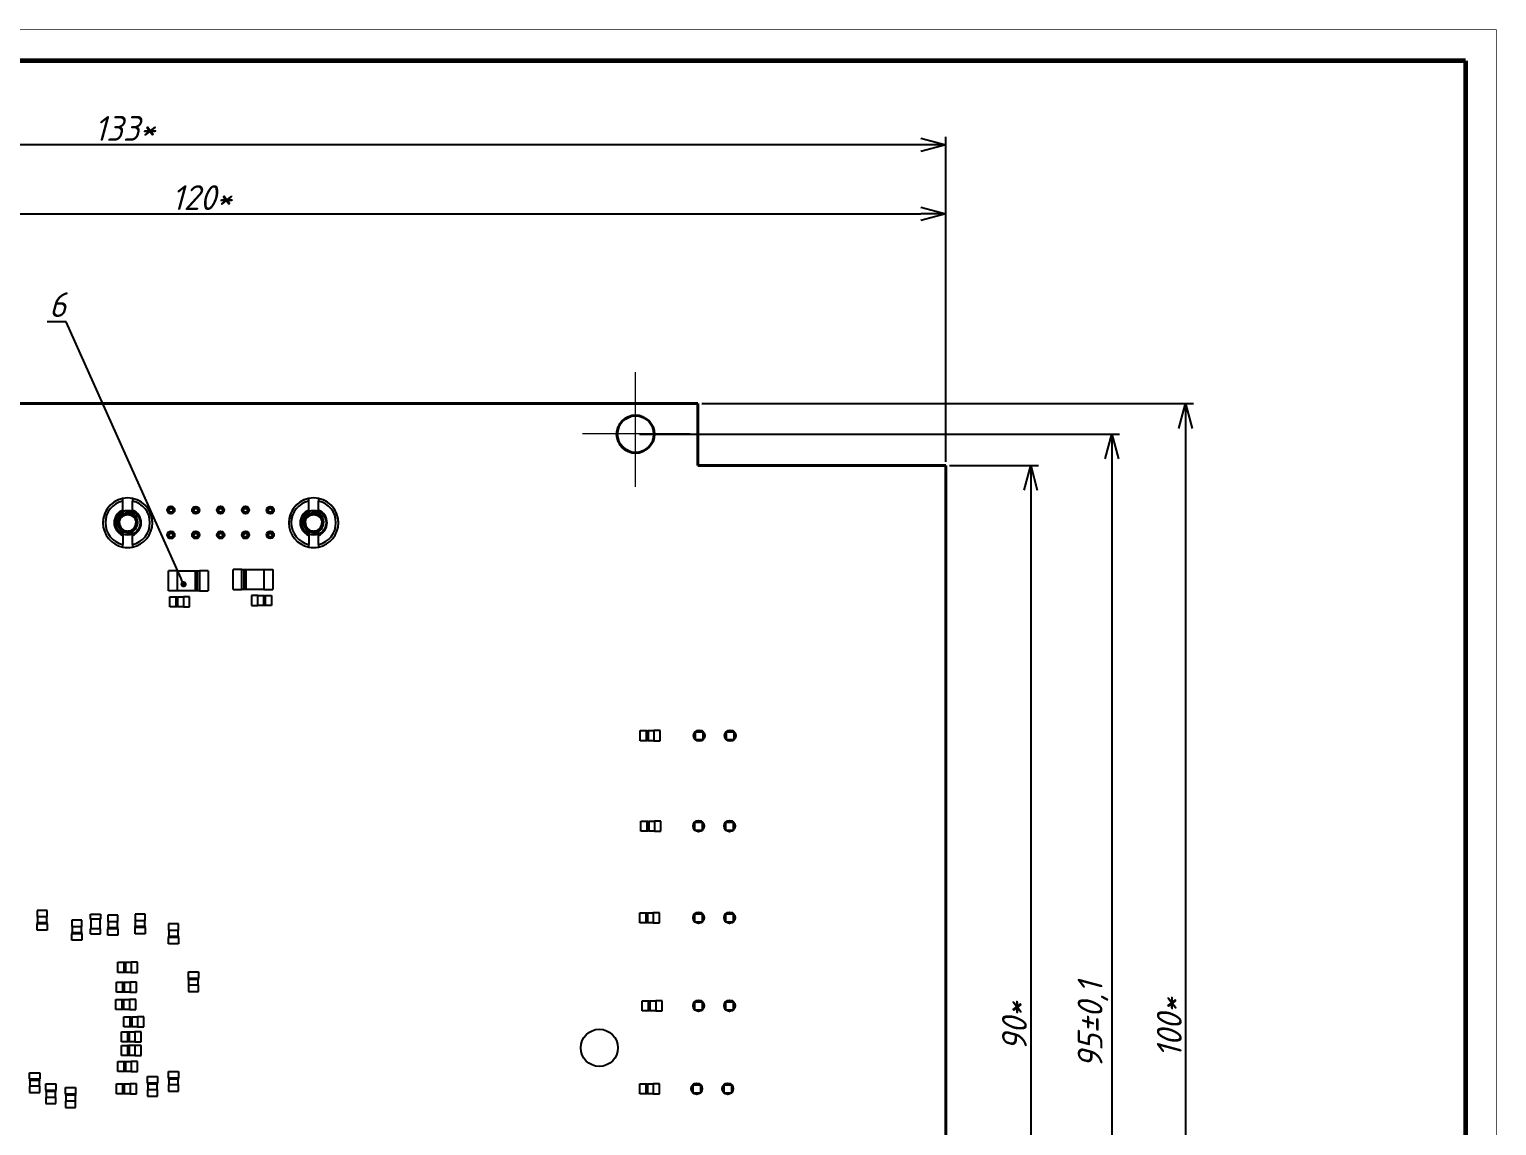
# Paper-space layout 'Layout1' of a CAD drawing. Header units: millimetres. Extents: x 0 to 841, y 0 to 594.
# Drawn here: x 604.4 to 841.1, y 417.1 to 594.1 of the extents above; entities that cross this region are included whole.
import ezdxf
from ezdxf import colors
from ezdxf.entities.mleader import LeaderData, LeaderLine
from ezdxf.math import Vec2, Vec3

# ---------------------------------------------------------------- set-up
doc = ezdxf.new("R2010")
doc.units = ezdxf.units.MM
doc.layers.get('0').update_dxf_attribs({"lineweight": 50})
doc.styles.add('GOST-2.304_Type-B_italic', font='GOST Common Italic.ttf')
doc.dimstyles.new('ISO-25', dxfattribs={"dimtxt": 2.5, "dimasz": 2.5, "dimexe": 1.25, "dimexo": 0.625, "dimtad": 1, "dimtxsty": 'Standard', "dimcen": 2.5, "dimadec": 0, "dimazin": 0, "dimtfac": 1, "dimtmove": 0, "dimatfit": 3, "dimfxl": 1, "dimarcsym": 0})

# ---------------------------------------------------------------- blocks, each defined once
blk = doc.blocks.new('_Open30')
at = {"color": 0, "linetype": 'ByBlock', "lineweight": -2}
for p, q in [((-1, 0.268), (0, 0)), ((0, 0), (-1, -0.268)), ((0, 0), (-1, 0))]:
    blk.add_line(p, q, dxfattribs=at)
blk = doc.blocks.new('*D70')
at = {"color": 0, "lineweight": -2, "transparency": 16777216}
for p, q in [((512.19, 524.27), (512.19, 565.52)), ((516.19, 564.27), (748.19, 564.27)), ((752.19, 524.27), (752.19, 565.52))]:
    blk.add_line(p, q, dxfattribs=at)
at = {"layer": 'Defpoints', "color": 0, "lineweight": 20, "transparency": 16777216}
for p in [(752.19, 564.27), (512.19, 523.65), (752.19, 523.65)]:
    blk.add_point(p, dxfattribs=at)
at = {"color": 0, "lineweight": -2, "transparency": 16777216, "xscale": 4, "yscale": 4, "zscale": 4, "rotation": 180}
blk.add_blockref('_Open30', (512.19, 564.27), dxfattribs=at)
at = {"color": 0, "lineweight": -2, "transparency": 16777216, "xscale": 4, "yscale": 4, "zscale": 4}
blk.add_blockref('_Open30', (752.19, 564.27), dxfattribs=at)
at = {"color": 0, "lineweight": 20, "transparency": 16777216, "insert": (632.19, 566.9), "char_height": 4, "attachment_point": 5, "style": 'GOST-2.304_Type-B_italic'}
blk.add_mtext('120*', dxfattribs=at)
blk = doc.blocks.new('*D71')
at = {"color": 0, "lineweight": -2, "transparency": 16777216}
for p, q in [((712.82, 533.65), (792.13, 533.65)), ((790.88, 529.65), (790.88, 337.65)), ((712.82, 333.65), (792.13, 333.65))]:
    blk.add_line(p, q, dxfattribs=at)
at = {"layer": 'Defpoints', "color": 0, "lineweight": 20, "transparency": 16777216}
for p in [(712.19, 533.65), (712.19, 333.65), (790.88, 333.65)]:
    blk.add_point(p, dxfattribs=at)
at = {"color": 0, "lineweight": -2, "transparency": 16777216, "xscale": 4, "yscale": 4, "zscale": 4}
for p, rotation in [((790.88, 533.65), 90), ((790.88, 333.65), 270)]:
    blk.add_blockref('_Open30', p, dxfattribs=dict(at, rotation=rotation))
at = {"color": 0, "lineweight": 20, "transparency": 16777216, "insert": (788.25, 432.91), "char_height": 4, "attachment_point": 5, "rotation": 90, "style": 'GOST-2.304_Type-B_italic'}
blk.add_mtext('100*', dxfattribs=at)
blk = doc.blocks.new('*D72')
at = {"color": 0, "lineweight": -2, "transparency": 16777216}
for p, q in [((487.38, 420.72), (487.38, 576.68)), ((748.19, 575.43), (491.38, 575.43)), ((752.19, 524.27), (752.19, 576.68))]:
    blk.add_line(p, q, dxfattribs=at)
at = {"layer": 'Defpoints', "color": 0, "lineweight": 20, "transparency": 16777216}
for p in [(487.38, 575.43), (752.19, 523.65), (487.38, 420.09)]:
    blk.add_point(p, dxfattribs=at)
at = {"color": 0, "lineweight": -2, "transparency": 16777216, "xscale": 4, "yscale": 4, "zscale": 4, "rotation": 180}
blk.add_blockref('_Open30', (487.38, 575.43), dxfattribs=at)
at = {"color": 0, "lineweight": -2, "transparency": 16777216, "xscale": 4, "yscale": 4, "zscale": 4}
blk.add_blockref('_Open30', (752.19, 575.43), dxfattribs=at)
at = {"color": 0, "lineweight": 20, "transparency": 16777216, "insert": (619.78, 578.06), "char_height": 4, "attachment_point": 5, "style": 'GOST-2.304_Type-B_italic'}
blk.add_mtext('133*', dxfattribs=at)
blk = doc.blocks.new('*D75')
at = {"color": 0, "lineweight": -2, "transparency": 16777216}
for p, q in [((702.78, 528.72), (780.21, 528.72)), ((778.96, 524.72), (778.96, 342.73)), ((702.78, 338.73), (780.21, 338.73))]:
    blk.add_line(p, q, dxfattribs=at)
at = {"layer": 'Defpoints', "color": 0, "lineweight": 20, "transparency": 16777216}
for p in [(702.16, 528.72), (702.16, 338.73), (778.96, 338.73)]:
    blk.add_point(p, dxfattribs=at)
at = {"color": 0, "lineweight": -2, "transparency": 16777216, "xscale": 4, "yscale": 4, "zscale": 4}
for p, rotation in [((778.96, 528.72), 90), ((778.96, 338.73), 270)]:
    blk.add_blockref('_Open30', p, dxfattribs=dict(at, rotation=rotation))
at = {"color": 0, "lineweight": 20, "transparency": 16777216, "insert": (775.94, 433.33), "char_height": 4, "attachment_point": 5, "rotation": 90, "style": 'GOST-2.304_Type-B_italic'}
blk.add_mtext('95±0,1', dxfattribs=at)
blk = doc.blocks.new('*D79')
at = {"color": 0, "lineweight": -2, "transparency": 16777216}
for p, q in [((752.82, 523.65), (767.14, 523.65)), ((765.89, 519.65), (765.89, 347.65)), ((752.82, 343.65), (767.14, 343.65))]:
    blk.add_line(p, q, dxfattribs=at)
at = {"layer": 'Defpoints', "color": 0, "lineweight": 20, "transparency": 16777216}
for p in [(752.19, 523.65), (752.19, 343.65), (765.89, 343.65)]:
    blk.add_point(p, dxfattribs=at)
at = {"color": 0, "lineweight": -2, "transparency": 16777216, "xscale": 4, "yscale": 4, "zscale": 4}
for p, rotation in [((765.89, 523.65), 90), ((765.89, 343.65), 270)]:
    blk.add_blockref('_Open30', p, dxfattribs=dict(at, rotation=rotation))
at = {"color": 0, "lineweight": 20, "transparency": 16777216, "insert": (763.27, 433.12), "char_height": 4, "attachment_point": 5, "rotation": 90, "style": 'GOST-2.304_Type-B_italic'}
blk.add_mtext('90*', dxfattribs=at)
blk = doc.blocks.new('_Dot')
at = {"color": 0, "linetype": 'ByBlock', "lineweight": -2}
blk.add_line((-0.5, 0), (-1, 0), dxfattribs=at)
at = {"color": 0, "linetype": 'ByBlock', "lineweight": 90, "const_width": 0.5}
blk.add_lwpolyline([(-0.25, 0, 1), (0.25, 0, 1)], format="xyb", close=True, dxfattribs=at)

psp = doc.layouts.get("Layout1")

# ---------------------------------------------------------------- linework, layer by layer
at = {"color": 18, "lineweight": 20, "true_color": 0x000000}
for p, q in [((702.083, 538.735), (702.083, 520.192)), ((710.985, 528.786), (693.585, 528.786))]:
    psp.add_line(p, q, dxfattribs=at)
at = {"color": 18, "linetype": 'Continuous', "lineweight": 40, "true_color": 0x000000}
for p, q in [((552.194, 533.646), (712.192, 533.646)), ((712.192, 533.646), (712.192, 523.646)), ((712.192, 523.646), (752.192, 523.646)), ((752.192, 523.646), (752.192, 343.648))]:
    psp.add_line(p, q, dxfattribs=at)
at = {"color": 18, "linetype": 'Continuous', "lineweight": 25, "true_color": 0x000000}
for p, q in [((619.424, 517.921), (619.424, 518.331)), ((619.424, 516.439), (619.424, 517.921)), ((619.424, 516.439), (619.424, 516.009)), ((621.024, 518.331), (621.024, 517.921)), ((621.024, 516.439), (621.024, 517.921)), ((621.024, 516.439), (621.024, 515.923)), ((649.424, 517.921), (649.424, 518.331)), ((649.424, 516.439), (649.424, 517.921)), ((649.424, 516.439), (649.424, 516.009)), ((651.024, 518.331), (651.024, 517.921)), ((651.024, 516.439), (651.024, 517.921)), ((651.024, 516.439), (651.024, 515.923)), ((618.782, 514.411), (618.787, 514.54)), ((618.852, 513.966), (618.784, 514.324)), ((618.793, 514.243), (618.858, 513.95)), ((618.84, 515.795), (619.107, 515.529)), ((619.032, 515.425), (619.136, 515.526)), ((619.107, 515.529), (619.424, 515.774)), ((619.164, 515.553), (619.295, 515.675)), ((619.433, 515.766), (619.706, 515.884)), ((621.024, 515.774), (621.024, 515.912)), ((648.782, 514.411), (648.787, 514.54)), ((648.852, 513.966), (648.784, 514.324)), ((648.793, 514.243), (648.858, 513.95)), ((649.032, 515.425), (649.136, 515.526)), ((649.107, 515.529), (649.424, 515.774)), ((649.164, 515.553), (649.295, 515.675)), ((649.433, 515.766), (649.706, 515.884)), ((650.224, 515.853), (650.319, 515.85)), ((651.024, 515.774), (651.024, 515.912)), ((619.424, 512.625), (619.162, 512.767)), ((619.424, 512.855), (619.424, 513.049)), ((619.424, 512.855), (619.424, 512.625)), ((619.424, 512.625), (619.424, 512.384)), ((619.424, 512.384), (619.424, 510.901)), ((621.024, 512.384), (621.024, 513.049)), ((621.024, 510.901), (621.024, 512.384)), ((649.424, 512.625), (649.162, 512.767)), ((649.424, 512.855), (649.424, 513.049)), ((649.424, 512.855), (649.424, 512.625)), ((649.424, 512.625), (649.424, 512.384)), ((649.424, 512.384), (649.424, 510.901)), ((651.024, 512.384), (651.024, 513.049)), ((651.024, 510.901), (651.024, 512.384)), ((619.424, 510.492), (619.424, 510.901)), ((621.024, 510.901), (621.024, 510.492)), ((649.424, 510.492), (649.424, 510.901)), ((651.024, 510.901), (651.024, 510.492)), ((628.246, 506.651), (626.824, 506.651)), ((626.824, 503.451), (626.824, 506.651)), ((628.246, 503.451), (628.246, 506.651)), ((631.09, 506.601), (628.246, 506.601)), ((631.09, 506.605), (631.09, 503.497)), ((631.446, 506.605), (631.09, 506.605)), ((631.446, 506.605), (631.446, 503.497)), ((631.802, 506.601), (631.446, 506.601)), ((633.224, 506.651), (631.802, 506.651)), ((631.802, 506.651), (631.802, 503.451)), ((633.224, 506.651), (633.224, 503.451)), ((638.646, 506.852), (637.224, 506.852)), ((637.224, 503.652), (637.224, 506.852)), ((638.646, 503.652), (638.646, 506.852)), ((639.002, 506.802), (638.646, 506.802)), ((639.358, 506.806), (639.002, 506.806)), ((639.002, 503.698), (639.002, 506.806)), ((639.358, 503.698), (639.358, 506.806)), ((642.202, 506.802), (639.358, 506.802)), ((642.202, 506.852), (642.202, 503.652)), ((642.202, 506.852), (643.624, 506.852)), ((643.624, 506.852), (643.624, 503.652)), ((628.246, 503.451), (626.824, 503.451)), ((627.024, 500.84), (627.024, 502.464)), ((627.024, 502.464), (628.04, 502.464)), ((628.04, 500.84), (628.04, 502.464)), ((628.156, 502.414), (628.04, 502.414)), ((628.156, 500.884), (628.156, 502.42)), ((628.156, 502.42), (628.274, 502.42)), ((628.246, 503.501), (631.09, 503.501)), ((628.274, 502.42), (628.274, 500.884)), ((629.208, 502.414), (628.274, 502.414)), ((630.224, 502.464), (629.208, 502.464)), ((629.208, 502.464), (629.208, 500.84)), ((630.224, 500.84), (630.224, 502.464)), ((631.09, 503.497), (631.446, 503.497)), ((631.446, 503.501), (631.802, 503.501)), ((631.802, 503.451), (633.224, 503.451)), ((637.224, 503.652), (638.646, 503.652)), ((638.646, 503.702), (639.002, 503.702)), ((639.002, 503.698), (639.358, 503.698)), ((639.358, 503.702), (642.202, 503.702)), ((640.224, 502.664), (640.224, 501.04)), ((641.24, 502.664), (640.224, 502.664)), ((641.24, 501.04), (641.24, 502.664)), ((642.174, 502.614), (641.24, 502.614)), ((642.174, 502.62), (642.292, 502.62)), ((642.174, 501.084), (642.174, 502.62)), ((642.202, 503.652), (643.624, 503.652)), ((642.292, 502.62), (642.292, 501.084)), ((642.408, 502.614), (642.292, 502.614)), ((642.408, 502.664), (642.408, 501.04)), ((642.408, 502.664), (643.424, 502.664)), ((643.424, 502.664), (643.424, 501.04)), ((628.04, 500.84), (627.024, 500.84)), ((628.04, 500.89), (628.156, 500.89)), ((628.274, 500.884), (628.156, 500.884)), ((628.274, 500.89), (629.208, 500.89)), ((629.208, 500.84), (630.224, 500.84)), ((640.224, 501.04), (641.24, 501.04)), ((641.24, 501.09), (642.174, 501.09)), ((642.292, 501.084), (642.174, 501.084)), ((642.292, 501.09), (642.408, 501.09)), ((643.424, 501.04), (642.408, 501.04)), ((702.919, 480.864), (703.935, 480.864)), ((702.919, 479.24), (702.919, 480.864)), ((703.935, 479.24), (703.935, 480.864)), ((704.051, 480.814), (703.935, 480.814)), ((704.051, 479.284), (704.051, 480.82)), ((704.051, 480.82), (704.169, 480.82)), ((704.169, 480.82), (704.169, 479.284)), ((705.103, 480.814), (704.169, 480.814)), ((706.119, 480.864), (705.103, 480.864)), ((705.103, 480.864), (705.103, 479.24)), ((706.119, 479.24), (706.119, 480.864)), ((711.784, 480.692), (711.784, 479.412)), ((713.064, 480.692), (711.784, 480.692)), ((711.791, 480.692), (713.056, 480.692)), ((713.064, 479.412), (713.064, 480.692)), ((716.784, 480.692), (716.784, 479.412)), ((718.064, 480.692), (716.784, 480.692)), ((716.791, 480.692), (718.056, 480.692)), ((718.064, 479.412), (718.064, 480.692)), ((703.935, 479.24), (702.919, 479.24)), ((703.935, 479.29), (704.051, 479.29)), ((704.169, 479.284), (704.051, 479.284)), ((704.169, 479.29), (705.103, 479.29)), ((705.103, 479.24), (706.119, 479.24)), ((711.784, 479.412), (713.064, 479.412)), ((716.784, 479.412), (718.064, 479.412)), ((703.024, 466.264), (704.04, 466.264)), ((703.024, 464.64), (703.024, 466.264)), ((704.04, 464.64), (703.024, 464.64)), ((704.04, 464.64), (704.04, 466.264)), ((704.156, 466.214), (704.04, 466.214)), ((704.04, 464.69), (704.156, 464.69)), ((704.156, 466.22), (704.274, 466.22)), ((704.156, 464.684), (704.156, 466.22)), ((704.274, 464.684), (704.156, 464.684)), ((704.274, 466.22), (704.274, 464.684)), ((705.208, 466.214), (704.274, 466.214)), ((704.274, 464.69), (705.208, 464.69)), ((706.224, 466.264), (705.208, 466.264)), ((705.208, 466.264), (705.208, 464.64)), ((705.208, 464.64), (706.224, 464.64)), ((706.224, 464.64), (706.224, 466.264)), ((712.964, 466.092), (711.684, 466.092)), ((711.684, 466.092), (711.684, 464.812)), ((711.684, 464.812), (712.964, 464.812)), ((711.691, 466.092), (712.956, 466.092)), ((712.964, 464.812), (712.964, 466.092)), ((716.684, 466.092), (716.684, 464.812)), ((717.964, 466.092), (716.684, 466.092)), ((716.684, 464.812), (717.964, 464.812)), ((716.691, 466.092), (717.956, 466.092)), ((717.964, 464.812), (717.964, 466.092)), ((605.612, 451.852), (605.612, 450.836)), ((607.236, 451.852), (605.612, 451.852)), ((605.612, 450.836), (607.236, 450.836)), ((605.656, 449.784), (605.656, 449.902)), ((605.656, 449.902), (607.192, 449.902)), ((605.656, 449.902), (605.662, 449.902)), ((607.192, 449.784), (605.656, 449.784)), ((605.656, 449.784), (605.662, 449.784)), ((605.662, 450.836), (605.662, 449.902)), ((605.662, 449.784), (605.662, 449.668)), ((607.186, 449.902), (607.186, 450.836)), ((607.186, 449.668), (607.186, 449.784)), ((607.192, 449.902), (607.192, 449.784)), ((607.236, 450.836), (607.236, 451.852)), ((611.212, 450.252), (611.212, 449.236)), ((612.836, 450.252), (611.212, 450.252)), ((612.836, 449.236), (612.836, 450.252)), ((614.212, 450.44), (614.212, 451.252)), ((614.212, 451.252), (615.836, 451.252)), ((615.836, 450.44), (614.212, 450.44)), ((614.262, 450.44), (614.262, 448.864)), ((615.786, 448.864), (615.786, 450.44)), ((615.836, 451.252), (615.836, 450.44)), ((617.012, 451.052), (617.012, 450.036)), ((618.636, 451.052), (617.012, 451.052)), ((617.012, 450.036), (618.636, 450.036)), ((617.062, 450.036), (617.062, 449.102)), ((618.586, 449.102), (618.586, 450.036)), ((618.636, 450.036), (618.636, 451.052)), ((621.412, 451.252), (621.412, 450.236)), ((623.036, 451.252), (621.412, 451.252)), ((621.412, 450.236), (623.036, 450.236)), ((621.462, 450.236), (621.462, 449.302)), ((622.986, 449.302), (622.986, 450.236)), ((623.036, 450.236), (623.036, 451.252)), ((702.824, 449.84), (702.824, 451.464)), ((702.824, 451.464), (703.84, 451.464)), ((703.84, 449.84), (702.824, 449.84)), ((703.84, 449.84), (703.84, 451.464)), ((703.956, 451.414), (703.84, 451.414)), ((703.84, 449.89), (703.956, 449.89)), ((703.956, 451.42), (704.074, 451.42)), ((703.956, 449.884), (703.956, 451.42)), ((704.074, 449.884), (703.956, 449.884)), ((704.074, 451.42), (704.074, 449.884)), ((705.008, 451.414), (704.074, 451.414)), ((704.074, 449.89), (705.008, 449.89)), ((706.024, 451.464), (705.008, 451.464)), ((705.008, 451.464), (705.008, 449.84)), ((705.008, 449.84), (706.024, 449.84)), ((706.024, 449.84), (706.024, 451.464)), ((711.684, 451.292), (711.684, 450.012)), ((712.964, 451.292), (711.684, 451.292)), ((711.684, 450.012), (712.964, 450.012)), ((711.691, 451.292), (712.956, 451.292)), ((712.964, 450.012), (712.964, 451.292)), ((717.964, 451.292), (716.684, 451.292)), ((716.684, 451.292), (716.684, 450.012)), ((716.684, 450.012), (717.964, 450.012)), ((716.691, 451.292), (717.956, 451.292)), ((717.964, 450.012), (717.964, 451.292)), ((607.236, 449.668), (605.612, 449.668)), ((605.612, 448.652), (605.612, 449.668)), ((607.236, 448.652), (605.612, 448.652)), ((607.236, 449.668), (607.236, 448.652)), ((611.212, 449.236), (612.836, 449.236)), ((612.836, 448.068), (611.212, 448.068)), ((611.212, 447.052), (611.212, 448.068)), ((611.256, 448.184), (611.256, 448.302)), ((611.256, 448.302), (612.792, 448.302)), ((611.256, 448.302), (611.262, 448.302)), ((612.792, 448.184), (611.256, 448.184)), ((611.256, 448.184), (611.262, 448.184)), ((611.262, 449.236), (611.262, 448.302)), ((611.262, 448.184), (611.262, 448.068)), ((612.786, 448.302), (612.786, 449.236)), ((612.786, 448.068), (612.786, 448.184)), ((612.792, 448.302), (612.792, 448.184)), ((612.836, 448.068), (612.836, 447.052)), ((615.836, 448.864), (614.212, 448.864)), ((614.212, 448.052), (614.212, 448.864)), ((614.212, 448.052), (615.836, 448.052)), ((615.836, 448.052), (615.836, 448.864)), ((618.636, 448.868), (617.012, 448.868)), ((617.012, 447.852), (617.012, 448.868)), ((618.636, 447.852), (617.012, 447.852)), ((617.056, 448.984), (617.056, 449.102)), ((617.056, 449.102), (618.592, 449.102)), ((617.056, 449.102), (617.062, 449.102)), ((618.592, 448.984), (617.056, 448.984)), ((617.056, 448.984), (617.062, 448.984)), ((617.062, 448.984), (617.062, 448.868)), ((618.586, 448.868), (618.586, 448.984)), ((618.592, 449.102), (618.592, 448.984)), ((618.636, 448.868), (618.636, 447.852)), ((623.036, 449.068), (621.412, 449.068)), ((621.412, 448.052), (621.412, 449.068)), ((623.036, 448.052), (621.412, 448.052)), ((621.456, 449.184), (621.456, 449.302)), ((621.456, 449.302), (622.992, 449.302)), ((621.456, 449.302), (621.462, 449.302)), ((622.992, 449.184), (621.456, 449.184)), ((621.456, 449.184), (621.462, 449.184)), ((621.462, 449.184), (621.462, 449.068)), ((622.986, 449.068), (622.986, 449.184)), ((622.992, 449.302), (622.992, 449.184)), ((623.036, 449.068), (623.036, 448.052)), ((626.812, 449.652), (626.812, 448.636)), ((628.436, 449.652), (626.812, 449.652)), ((626.812, 448.636), (628.436, 448.636)), ((628.436, 447.468), (626.812, 447.468)), ((626.812, 446.452), (626.812, 447.468)), ((626.856, 447.584), (626.856, 447.702)), ((626.856, 447.702), (628.392, 447.702)), ((626.856, 447.702), (626.862, 447.702)), ((628.392, 447.584), (626.856, 447.584)), ((626.856, 447.584), (626.862, 447.584)), ((626.862, 448.636), (626.862, 447.702)), ((626.862, 447.584), (626.862, 447.468)), ((628.386, 447.702), (628.386, 448.636)), ((628.386, 447.468), (628.386, 447.584)), ((628.392, 447.702), (628.392, 447.584)), ((628.436, 448.636), (628.436, 449.652)), ((628.436, 447.468), (628.436, 446.452)), ((612.836, 447.052), (611.212, 447.052)), ((628.436, 446.452), (626.812, 446.452)), ((618.624, 443.464), (619.64, 443.464)), ((618.624, 441.84), (618.624, 443.464)), ((619.64, 441.84), (619.64, 443.464)), ((619.756, 443.414), (619.64, 443.414)), ((619.756, 441.884), (619.756, 443.42)), ((619.756, 443.42), (619.874, 443.42)), ((619.874, 443.42), (619.874, 441.884)), ((620.808, 443.414), (619.874, 443.414)), ((621.824, 443.464), (620.808, 443.464)), ((620.808, 443.464), (620.808, 441.84)), ((621.824, 441.84), (621.824, 443.464)), ((618.424, 440.264), (619.44, 440.264)), ((618.424, 438.64), (618.424, 440.264)), ((619.64, 441.84), (618.624, 441.84)), ((619.44, 438.64), (619.44, 440.264)), ((619.64, 441.89), (619.756, 441.89)), ((619.874, 441.884), (619.756, 441.884)), ((619.874, 441.89), (620.808, 441.89)), ((621.624, 440.264), (620.608, 440.264)), ((620.608, 440.264), (620.608, 438.64)), ((620.808, 441.84), (621.824, 441.84)), ((621.624, 438.64), (621.624, 440.264)), ((630.012, 441.947), (631.636, 441.947)), ((630.012, 440.931), (630.012, 441.947)), ((630.012, 440.931), (631.636, 440.931)), ((630.056, 440.815), (631.592, 440.815)), ((630.056, 440.697), (630.056, 440.815)), ((631.592, 440.697), (630.056, 440.697)), ((630.062, 440.931), (630.062, 440.815)), ((630.062, 440.697), (630.062, 439.763)), ((631.586, 440.815), (631.586, 440.931)), ((631.592, 440.815), (631.586, 440.815)), ((631.586, 439.763), (631.586, 440.697)), ((631.592, 440.697), (631.586, 440.697)), ((631.592, 440.815), (631.592, 440.697)), ((631.636, 441.947), (631.636, 440.931)), ((619.44, 438.64), (618.424, 438.64)), ((619.556, 440.214), (619.44, 440.214)), ((619.44, 438.69), (619.556, 438.69)), ((619.556, 440.22), (619.674, 440.22)), ((619.556, 438.684), (619.556, 440.22)), ((619.674, 438.684), (619.556, 438.684)), ((619.674, 440.22), (619.674, 438.684)), ((620.608, 440.214), (619.674, 440.214)), ((619.674, 438.69), (620.608, 438.69)), ((620.608, 440.214), (620.608, 440.214)), ((620.608, 438.64), (621.624, 438.64)), ((631.636, 439.763), (630.012, 439.763)), ((630.012, 439.763), (630.012, 438.747)), ((630.012, 438.747), (631.636, 438.747)), ((631.636, 438.747), (631.636, 439.763)), ((618.328, 435.84), (618.328, 437.464)), ((618.328, 437.464), (619.344, 437.464)), ((619.344, 435.84), (618.328, 435.84)), ((619.344, 435.84), (619.344, 437.464)), ((619.46, 437.414), (619.344, 437.414)), ((619.344, 435.89), (619.46, 435.89)), ((619.46, 437.42), (619.578, 437.42)), ((619.46, 435.884), (619.46, 437.42)), ((619.578, 435.884), (619.46, 435.884)), ((619.578, 437.42), (619.578, 435.884)), ((620.512, 437.414), (619.578, 437.414)), ((619.578, 435.89), (620.512, 435.89)), ((621.528, 437.464), (620.512, 437.464)), ((620.512, 437.464), (620.512, 435.84)), ((620.512, 435.84), (621.528, 435.84)), ((621.528, 435.84), (621.528, 437.464)), ((703.224, 435.64), (703.224, 437.264)), ((703.224, 437.264), (704.24, 437.264)), ((704.24, 435.64), (703.224, 435.64)), ((704.24, 435.64), (704.24, 437.264)), ((704.356, 437.214), (704.24, 437.214)), ((704.24, 435.69), (704.356, 435.69)), ((704.356, 435.684), (704.356, 437.22)), ((704.356, 437.22), (704.474, 437.22)), ((704.474, 435.684), (704.356, 435.684)), ((704.474, 437.22), (704.474, 435.684)), ((705.408, 437.214), (704.474, 437.214)), ((704.474, 435.69), (705.408, 435.69)), ((706.424, 437.264), (705.408, 437.264)), ((705.408, 437.264), (705.408, 435.64)), ((705.408, 435.64), (706.424, 435.64)), ((706.424, 435.64), (706.424, 437.264)), ((712.964, 437.092), (711.684, 437.092)), ((711.684, 437.092), (711.684, 435.812)), ((711.684, 435.812), (712.964, 435.812)), ((711.691, 437.092), (712.956, 437.092)), ((712.964, 435.812), (712.964, 437.092)), ((717.964, 437.092), (716.684, 437.092)), ((716.684, 437.092), (716.684, 435.812)), ((716.684, 435.812), (717.964, 435.812)), ((716.691, 437.092), (717.956, 437.092)), ((717.964, 435.812), (717.964, 437.092)), ((619.624, 433.04), (619.624, 434.664)), ((619.624, 434.664), (620.64, 434.664)), ((620.64, 433.04), (620.64, 434.664)), ((620.756, 434.614), (620.64, 434.614)), ((620.756, 433.084), (620.756, 434.62)), ((620.756, 434.62), (620.874, 434.62)), ((620.874, 434.62), (620.874, 433.084)), ((621.808, 434.614), (620.874, 434.614)), ((622.824, 434.664), (621.808, 434.664)), ((621.808, 434.664), (621.808, 433.04)), ((622.824, 433.04), (622.824, 434.664)), ((619.224, 432.264), (620.24, 432.264)), ((619.224, 430.64), (619.224, 432.264)), ((620.64, 433.04), (619.624, 433.04)), ((620.24, 430.64), (620.24, 432.264)), ((620.356, 432.214), (620.24, 432.214)), ((620.356, 430.684), (620.356, 432.22)), ((620.356, 432.22), (620.474, 432.22)), ((620.474, 432.22), (620.474, 430.684)), ((621.408, 432.214), (620.474, 432.214)), ((620.64, 433.09), (620.756, 433.09)), ((620.874, 433.084), (620.756, 433.084)), ((620.874, 433.09), (621.808, 433.09)), ((622.424, 432.264), (621.408, 432.264)), ((621.408, 432.264), (621.408, 430.64)), ((621.808, 433.04), (622.824, 433.04)), ((622.424, 430.64), (622.424, 432.264)), ((620.24, 430.64), (619.224, 430.64)), ((619.224, 428.44), (619.224, 430.064)), ((619.224, 430.064), (620.24, 430.064)), ((620.24, 428.44), (619.224, 428.44)), ((620.24, 430.69), (620.356, 430.69)), ((620.24, 428.44), (620.24, 430.064)), ((620.356, 430.014), (620.24, 430.014)), ((620.24, 428.49), (620.356, 428.49)), ((620.474, 430.684), (620.356, 430.684)), ((620.356, 430.02), (620.474, 430.02)), ((620.356, 428.484), (620.356, 430.02)), ((620.474, 428.484), (620.356, 428.484)), ((620.474, 430.69), (621.408, 430.69)), ((620.474, 430.02), (620.474, 428.484)), ((621.408, 430.014), (620.474, 430.014)), ((620.474, 428.49), (621.408, 428.49)), ((621.408, 430.64), (622.424, 430.64)), ((622.424, 430.064), (621.408, 430.064)), ((621.408, 430.064), (621.408, 428.44)), ((621.408, 428.44), (622.424, 428.44)), ((622.424, 428.44), (622.424, 430.064)), ((618.624, 425.84), (618.624, 427.464)), ((618.624, 427.464), (619.64, 427.464)), ((619.64, 425.84), (619.64, 427.464)), ((619.756, 427.414), (619.64, 427.414)), ((619.756, 427.42), (619.874, 427.42)), ((619.756, 425.884), (619.756, 427.42)), ((619.874, 427.42), (619.874, 425.884)), ((620.808, 427.414), (619.874, 427.414)), ((621.824, 427.464), (620.808, 427.464)), ((620.808, 427.464), (620.808, 425.84)), ((621.824, 425.84), (621.824, 427.464)), ((604.412, 425.652), (606.036, 425.652)), ((604.412, 424.636), (604.412, 425.652)), ((604.412, 424.636), (606.036, 424.636)), ((604.456, 424.52), (605.992, 424.52)), ((604.456, 424.402), (604.456, 424.52)), ((605.992, 424.402), (604.456, 424.402)), ((604.462, 424.636), (604.462, 424.52)), ((604.462, 424.402), (604.462, 423.468)), ((605.986, 424.52), (605.986, 424.636)), ((605.992, 424.52), (605.986, 424.52)), ((605.986, 423.468), (605.986, 424.402)), ((605.992, 424.402), (605.986, 424.402)), ((605.992, 424.52), (605.992, 424.402)), ((606.036, 425.652), (606.036, 424.636)), ((607.012, 423.852), (608.636, 423.852)), ((607.012, 422.836), (607.012, 423.852)), ((608.636, 423.852), (608.636, 422.836)), ((618.424, 422.24), (618.424, 423.864)), ((618.424, 423.864), (619.44, 423.864)), ((619.64, 425.84), (618.624, 425.84)), ((619.44, 422.24), (619.44, 423.864)), ((619.556, 423.814), (619.44, 423.814)), ((619.556, 422.284), (619.556, 423.82)), ((619.556, 423.82), (619.674, 423.82)), ((619.64, 425.89), (619.756, 425.89)), ((619.674, 423.82), (619.674, 422.284)), ((620.608, 423.814), (619.674, 423.814)), ((619.874, 425.884), (619.756, 425.884)), ((619.874, 425.89), (620.808, 425.89)), ((621.624, 423.864), (620.608, 423.864)), ((620.608, 423.864), (620.608, 422.24)), ((620.808, 425.84), (621.824, 425.84)), ((621.624, 422.24), (621.624, 423.864)), ((623.412, 425.052), (625.036, 425.052)), ((623.412, 424.036), (623.412, 425.052)), ((623.412, 424.036), (625.036, 424.036)), ((623.456, 423.92), (624.992, 423.92)), ((623.456, 423.802), (623.456, 423.92)), ((624.992, 423.802), (623.456, 423.802)), ((623.462, 424.036), (623.462, 423.92)), ((623.462, 423.802), (623.462, 422.868)), ((624.986, 423.92), (624.986, 424.036)), ((624.992, 423.92), (624.986, 423.92)), ((624.986, 422.868), (624.986, 423.802)), ((624.992, 423.802), (624.986, 423.802)), ((624.992, 423.92), (624.992, 423.802)), ((625.036, 425.052), (625.036, 424.036)), ((626.812, 425.852), (628.436, 425.852)), ((626.812, 424.836), (626.812, 425.852)), ((626.812, 424.836), (628.436, 424.836)), ((626.856, 424.72), (628.392, 424.72)), ((626.856, 424.602), (626.856, 424.72)), ((628.392, 424.602), (626.856, 424.602)), ((626.862, 424.836), (626.862, 424.72)), ((626.862, 424.602), (626.862, 423.668)), ((628.386, 424.72), (628.386, 424.836)), ((628.392, 424.72), (628.386, 424.72)), ((628.386, 423.668), (628.386, 424.602)), ((628.392, 424.602), (628.386, 424.602)), ((628.392, 424.72), (628.392, 424.602)), ((628.436, 425.852), (628.436, 424.836)), ((702.824, 422.24), (702.824, 423.864)), ((702.824, 423.864), (703.84, 423.864)), ((703.84, 422.24), (703.84, 423.864)), ((703.956, 423.814), (703.84, 423.814)), ((703.956, 423.82), (704.074, 423.82)), ((703.956, 422.284), (703.956, 423.82)), ((704.074, 423.82), (704.074, 422.284)), ((705.008, 423.814), (704.074, 423.814)), ((706.024, 423.864), (705.008, 423.864)), ((705.008, 423.864), (705.008, 422.24)), ((706.024, 422.24), (706.024, 423.864)), ((711.384, 423.692), (711.384, 422.412)), ((712.664, 423.692), (711.384, 423.692)), ((711.391, 423.692), (712.656, 423.692)), ((712.664, 422.412), (712.664, 423.692)), ((717.664, 423.692), (716.384, 423.692)), ((716.384, 423.692), (716.384, 422.412)), ((716.391, 423.692), (717.656, 423.692)), ((717.664, 422.412), (717.664, 423.692)), ((606.036, 423.468), (604.412, 423.468)), ((604.412, 423.468), (604.412, 422.452)), ((604.412, 422.452), (606.036, 422.452)), ((606.036, 422.452), (606.036, 423.468)), ((607.012, 422.836), (608.636, 422.836)), ((608.636, 421.668), (607.012, 421.668)), ((607.012, 421.668), (607.012, 420.652)), ((607.056, 422.72), (608.592, 422.72)), ((607.056, 422.602), (607.056, 422.72)), ((608.592, 422.602), (607.056, 422.602)), ((607.062, 422.836), (607.062, 422.72)), ((607.062, 422.602), (607.062, 421.668)), ((608.586, 422.72), (608.586, 422.836)), ((608.592, 422.72), (608.586, 422.72)), ((608.586, 421.668), (608.586, 422.602)), ((608.592, 422.602), (608.586, 422.602)), ((608.592, 422.72), (608.592, 422.602)), ((608.636, 420.652), (608.636, 421.668)), ((610.212, 423.252), (611.836, 423.252)), ((610.212, 422.236), (610.212, 423.252)), ((610.212, 422.236), (611.836, 422.236)), ((610.256, 422.12), (611.792, 422.12)), ((610.256, 422.002), (610.256, 422.12)), ((610.256, 422.12), (610.256, 422.12)), ((611.792, 422.002), (610.256, 422.002)), ((610.262, 422.236), (610.262, 422.12)), ((610.262, 422.12), (610.262, 422.12)), ((610.262, 422.002), (610.262, 421.068)), ((611.786, 422.12), (611.786, 422.236)), ((611.792, 422.12), (611.786, 422.12)), ((611.786, 421.068), (611.786, 422.002)), ((611.792, 422.002), (611.786, 422.002)), ((611.792, 422.12), (611.792, 422.002)), ((611.836, 423.252), (611.836, 422.236)), ((619.44, 422.24), (618.424, 422.24)), ((619.44, 422.29), (619.556, 422.29)), ((619.674, 422.284), (619.556, 422.284)), ((619.674, 422.29), (620.608, 422.29)), ((620.608, 422.24), (621.624, 422.24)), ((625.036, 422.868), (623.412, 422.868)), ((623.412, 422.868), (623.412, 421.852)), ((623.412, 421.852), (625.036, 421.852)), ((625.036, 421.852), (625.036, 422.868)), ((628.436, 423.668), (626.812, 423.668)), ((626.812, 423.668), (626.812, 422.652)), ((626.812, 422.652), (628.436, 422.652)), ((628.436, 422.652), (628.436, 423.668)), ((703.84, 422.24), (702.824, 422.24)), ((703.84, 422.29), (703.956, 422.29)), ((704.074, 422.284), (703.956, 422.284)), ((704.074, 422.29), (705.008, 422.29)), ((705.008, 422.24), (706.024, 422.24)), ((711.384, 422.412), (712.664, 422.412)), ((716.384, 422.412), (717.664, 422.412)), ((607.012, 420.652), (608.636, 420.652)), ((611.836, 421.068), (610.212, 421.068)), ((610.212, 421.068), (610.212, 420.052)), ((610.212, 420.052), (611.836, 420.052)), ((611.836, 420.052), (611.836, 421.068))]:
    psp.add_line(p, q, dxfattribs=at)
at = {"color": 18, "lineweight": 40, "true_color": 0x000000}
for points, const_width in [([(0.05, 594.007), (841.007, 594.007), (841.007, 0.05), (0.05, 0.05), (0.05, 594.007)], 0.0991), ([(20.05, 589.007), (836.05, 589.007)], 0.749), ([(836.05, 5.007), (836.05, 589.007)], 0.749)]:
    psp.add_lwpolyline(points, dxfattribs=dict(at, const_width=const_width))
at = {"color": 18, "linetype": 'Continuous', "lineweight": 25, "true_color": 0x000000, "flags": 128}
for points in [[(618.841, 515.795), (618.841, 515.795)], [(619.261, 515.485), (619.672, 515.744), (620.224, 515.853)], [(621.665, 514.464), (621.666, 514.411), (621.66, 514.284)], [(648.84, 515.795), (648.973, 515.662), (649.107, 515.529)], [(648.841, 515.795), (648.841, 515.795)], [(649.261, 515.485), (649.672, 515.744), (650.224, 515.853)], [(651.665, 514.464), (651.666, 514.411), (651.66, 514.284)]]:
    psp.add_lwpolyline(points, dxfattribs=at)
at = {"color": 18, "linetype": 'Continuous', "lineweight": 40, "true_color": 0x000000}
psp.add_circle((702.156, 528.718), 3, dxfattribs=at)
at = {"color": 18, "linetype": 'Continuous', "lineweight": 25, "true_color": 0x000000}
for centre, radius in [((620.224, 514.411), 2), ((627.204, 516.472), 0.6), ((627.224, 516.411), 0.498), ((627.224, 516.411), 0.302), ((631.204, 516.452), 0.6), ((631.224, 516.411), 0.51), ((631.224, 516.411), 0.498), ((631.224, 516.411), 0.302), ((635.204, 516.472), 0.6), ((635.224, 516.411), 0.498), ((635.224, 516.411), 0.302), ((639.224, 516.472), 0.6), ((639.224, 516.411), 0.498), ((639.224, 516.411), 0.302), ((643.224, 516.452), 0.6), ((643.224, 516.411), 0.498), ((643.224, 516.411), 0.302), ((650.224, 514.411), 2), ((627.204, 512.452), 0.6), ((627.224, 512.411), 0.498), ((627.224, 512.411), 0.302), ((631.204, 512.452), 0.6), ((631.224, 512.411), 0.498), ((631.224, 512.411), 0.302), ((635.224, 512.452), 0.6), ((635.224, 512.411), 0.498), ((635.224, 512.411), 0.302), ((639.244, 512.452), 0.6), ((639.224, 512.411), 0.498), ((639.224, 512.411), 0.302), ((643.224, 512.472), 0.6), ((643.224, 512.411), 0.498), ((643.224, 512.411), 0.302), ((712.424, 480.052), 0.9), ((717.424, 480.052), 0.9), ((712.324, 465.452), 0.9), ((717.324, 465.452), 0.9), ((712.324, 450.652), 0.9), ((717.324, 450.652), 0.9), ((712.324, 436.452), 0.9), ((717.324, 436.452), 0.9), ((696.314, 429.658), 3), ((712.024, 423.052), 0.9), ((717.024, 423.052), 0.9)]:
    psp.add_circle(centre, radius, dxfattribs=at)
for centre, radius, start, end in [((620.224, 514.411), 4, 359.99999, 179.99999), ((620.224, 514.411), 4, 78.46304, 101.53695), ((650.224, 514.411), 4, 359.99999, 179.99999), ((650.224, 514.411), 4, 78.46304, 101.53695), ((620.224, 514.411), 4, 101.53695, 258.46304), ((620.224, 514.411), 3.6, 102.83958, 257.16041), ((620.224, 514.411), 2.18, 111.52902, 248.47097), ((620.224, 514.411), 4, 281.53695, 78.46304), ((620.224, 514.411), 3.6, 282.83958, 77.16041), ((620.224, 514.411), 2.18, 291.52902, 68.47097), ((627.224, 516.411), 0.498, 359.99999, 179.99999), ((631.224, 516.411), 0.498, 359.99999, 179.99999), ((635.224, 516.411), 0.51, 359.99999, 179.99999), ((635.224, 516.411), 0.498, 359.99999, 179.99999), ((639.224, 516.411), 0.51, 359.99999, 179.99999), ((639.224, 516.411), 0.498, 359.99999, 179.99999), ((643.224, 516.411), 0.51, 359.99999, 179.99999), ((643.224, 516.411), 0.498, 359.99999, 179.99999), ((650.224, 514.411), 4, 101.53695, 258.46304), ((650.224, 514.411), 3.6, 102.83958, 257.16041), ((650.224, 514.411), 2.18, 111.52902, 248.47097), ((650.224, 514.411), 4, 281.53695, 78.46304), ((650.224, 514.411), 3.6, 282.83958, 77.16041), ((650.224, 514.411), 2.18, 291.52902, 68.47097), ((620.224, 514.411), 1.442, 210.58343, 308.89703), ((620.224, 514.411), 1.442, 44.08663, 89.99999), ((650.224, 514.411), 1.442, 210.58343, 308.89703), ((620.224, 514.411), 1.58, 210.44747, 239.58037), ((620.224, 514.411), 1.58, 300.41962, 329.55252), ((627.224, 512.411), 0.498, 359.99999, 179.99999), ((631.224, 512.411), 0.498, 359.99999, 179.99999), ((635.224, 512.411), 0.498, 359.99999, 179.99999), ((639.224, 512.411), 0.51, 359.99999, 179.99999), ((639.224, 512.411), 0.498, 359.99999, 179.99999), ((643.224, 512.411), 0.498, 359.99999, 179.99999), ((650.224, 514.411), 1.58, 210.44747, 239.58037), ((650.224, 514.411), 1.58, 300.41962, 329.55252), ((620.224, 514.411), 4, 258.46304, 281.53695), ((650.224, 514.411), 4, 258.46304, 281.53695)]:
    psp.add_arc(centre, radius, start, end, dxfattribs=at)
for points, knots in [([(618.942, 515.693), (619.072, 515.797), (619.224, 515.918), (619.399, 515.998), (619.424, 516.009)], [0, 0, 0, 0, 0.8574202, 1, 1, 1, 1]), ([(619.424, 515.774), (619.564, 515.865), (619.853, 516.052), (620.389, 516.149), (620.788, 516.101), (620.995, 516.031), (621.024, 516.022)], [0, 0, 0, 0, 0.29545882, 0.60999391, 0.94696077, 1, 1, 1, 1]), ([(619.424, 515.774), (619.424, 515.845), (619.424, 515.921), (619.424, 515.996), (619.424, 516.001)], [0, 0, 0, 0, 0.9372377, 1, 1, 1, 1]), ([(619.424, 515.774), (619.575, 515.845), (619.887, 515.992), (620.419, 516.005), (620.898, 515.88), (621.133, 515.685), (621.231, 515.604)], [0, 0, 0, 0, 0.2556681, 0.5303868, 0.8051343, 1, 1, 1, 1]), ([(648.942, 515.693), (649.072, 515.797), (649.224, 515.918), (649.399, 515.998), (649.424, 516.009)], [0, 0, 0, 0, 0.8574327, 1, 1, 1, 1]), ([(649.424, 515.774), (649.564, 515.865), (649.853, 516.052), (650.389, 516.149), (650.788, 516.101), (650.995, 516.031), (651.024, 516.022)], [0, 0, 0, 0, 0.2954593, 0.6099949, 0.9469634, 1, 1, 1, 1]), ([(649.424, 515.774), (649.424, 515.845), (649.424, 515.921), (649.424, 515.996), (649.424, 516.001)], [0, 0, 0, 0, 0.9372343, 1, 1, 1, 1]), ([(649.424, 515.774), (649.575, 515.845), (649.887, 515.992), (650.419, 516.005), (650.898, 515.88), (651.133, 515.685), (651.231, 515.604)], [0, 0, 0, 0, 0.2556681, 0.5303868, 0.8051343, 1, 1, 1, 1]), ([(619.424, 512.625), (619.284, 512.7), (619.006, 512.85), (618.67, 513.192), (618.423, 513.598), (618.28, 514.053), (618.25, 514.531), (618.343, 514.994), (618.455, 515.304), (618.556, 515.432), (618.56, 515.437)], [0, 0, 0, 0, 0.1421347, 0.2842216, 0.4263355, 0.5684479, 0.71056, 0.8526758, 0.9947633, 1, 1, 1, 1]), ([(618.278, 514.25), (618.273, 514.38), (618.262, 514.656), (618.365, 515.068), (618.551, 515.467), (618.744, 515.686), (618.84, 515.795)], [0, 0, 0, 0, 0.22996436, 0.48664928, 0.74329187, 1, 1, 1, 1]), ([(619.162, 512.767), (619.049, 512.858), (618.824, 513.04), (618.575, 513.396), (618.408, 513.791), (618.334, 514.21), (618.354, 514.63), (618.466, 515.031), (618.659, 515.399), (618.848, 515.596), (618.942, 515.693)], [0, 0, 0, 0, 0.1291614, 0.2571308, 0.383914, 0.5095072, 0.6339143, 0.7571293, 0.8791579, 1, 1, 1, 1]), ([(618.862, 513.611), (618.788, 513.769), (618.641, 514.085), (618.631, 514.615), (618.774, 515.125), (618.996, 515.394), (619.107, 515.529)], [0, 0, 0, 0, 0.2500015, 0.5000033, 0.7500011, 1, 1, 1, 1]), ([(619.424, 513.049), (619.311, 513.127), (619.085, 513.284), (618.839, 513.619), (618.675, 514), (618.654, 514.274), (618.644, 514.411)], [0, 0, 0, 0, 0.2499935, 0.5000016, 0.7500034, 1, 1, 1, 1]), ([(619.54, 515.792), (619.399, 515.702), (619.09, 515.505), (618.794, 514.999), (618.768, 514.606), (618.756, 514.411)], [0, 0, 0, 0, 0.2979209, 0.6526475, 1, 1, 1, 1]), ([(618.79, 514.42), (618.788, 514.396), (618.769, 514.238), (618.817, 514.082), (618.858, 513.95)], [0, 0, 0, 0, 0.1510304, 1, 1, 1, 1]), ([(619.506, 515.639), (619.435, 515.602), (619.223, 515.492), (618.976, 515.167), (618.796, 514.777), (618.799, 514.514), (618.8, 514.411)], [0, 0, 0, 0, 0.1590552, 0.4770495, 0.7952073, 1, 1, 1, 1]), ([(618.89, 514.411), (618.91, 514.586), (618.95, 514.935), (619.259, 515.379), (619.7, 515.675), (620.224, 515.78), (620.748, 515.675), (621.189, 515.379), (621.497, 514.935), (621.537, 514.586), (621.557, 514.411)], [0, 0, 0, 0, 0.1249992, 0.2500006, 0.3749991, 0.4999982, 0.6250009, 0.7499994, 0.8750008, 1, 1, 1, 1]), ([(618.89, 514.411), (618.91, 514.237), (618.95, 513.888), (619.259, 513.444), (619.7, 513.147), (620.224, 513.043), (620.748, 513.147), (621.189, 513.444), (621.497, 513.888), (621.537, 514.237), (621.557, 514.411)], [0, 0, 0, 0, 0.1249997, 0.2500016, 0.3749986, 0.4999982, 0.6250014, 0.7499984, 0.8750003, 1, 1, 1, 1]), ([(621.586, 513.611), (621.664, 513.758), (621.827, 514.063), (621.874, 514.6), (621.749, 515.134), (621.46, 515.609), (621.167, 515.82), (621.024, 515.923)], [0, 0, 0, 0, 0.1873853, 0.3881718, 0.5941549, 0.8017053, 1, 1, 1, 1]), ([(621.695, 513.853), (621.742, 514.012), (621.84, 514.343), (621.764, 514.874), (621.527, 515.358), (621.24, 515.64), (621.056, 515.754), (621.024, 515.774)], [0, 0, 0, 0, 0.2240586, 0.4653838, 0.7066689, 0.9479858, 1, 1, 1, 1]), ([(621.024, 513.049), (621.162, 513.145), (621.431, 513.332), (621.582, 513.623), (621.655, 513.765)], [0, 0, 0, 0, 0.5119147, 1, 1, 1, 1]), ([(621.024, 513.049), (621.162, 513.145), (621.431, 513.332), (621.582, 513.623), (621.655, 513.765)], [0, 0, 0, 0, 0.5119598, 1, 1, 1, 1]), ([(621.695, 513.853), (621.755, 514.012), (621.824, 514.196), (621.796, 514.385), (621.793, 514.41)], [0, 0, 0, 0, 0.8677704, 1, 1, 1, 1]), ([(649.424, 512.625), (649.284, 512.7), (649.006, 512.85), (648.67, 513.192), (648.423, 513.598), (648.28, 514.054), (648.253, 514.529), (648.332, 515.001), (648.477, 515.283), (648.549, 515.423)], [0, 0, 0, 0, 0.14288292, 0.28571776, 0.42857981, 0.57144039, 0.71430054, 0.85716448, 1, 1, 1, 1]), ([(648.278, 514.25), (648.273, 514.38), (648.262, 514.656), (648.365, 515.068), (648.551, 515.467), (648.744, 515.686), (648.84, 515.795)], [0, 0, 0, 0, 0.22996451, 0.48664107, 0.74329171, 1, 1, 1, 1]), ([(649.162, 512.767), (649.049, 512.858), (648.824, 513.04), (648.575, 513.396), (648.408, 513.791), (648.334, 514.21), (648.354, 514.63), (648.466, 515.031), (648.659, 515.399), (648.848, 515.596), (648.942, 515.693)], [0, 0, 0, 0, 0.12916181, 0.25713161, 0.3839153, 0.50950895, 0.63391638, 0.75713178, 0.87916082, 1, 1, 1, 1]), ([(648.862, 513.611), (648.788, 513.769), (648.641, 514.085), (648.631, 514.615), (648.774, 515.125), (648.996, 515.394), (649.107, 515.529)], [0, 0, 0, 0, 0.2499947, 0.4999966, 0.7500012, 1, 1, 1, 1]), ([(649.424, 513.049), (649.311, 513.127), (649.085, 513.284), (648.839, 513.619), (648.675, 514), (648.654, 514.274), (648.644, 514.411)], [0, 0, 0, 0, 0.2499977, 0.5000043, 0.7500047, 1, 1, 1, 1]), ([(649.54, 515.792), (649.399, 515.702), (649.09, 515.505), (648.794, 514.999), (648.768, 514.606), (648.756, 514.411)], [0, 0, 0, 0, 0.2979199, 0.6526499, 1, 1, 1, 1]), ([(648.79, 514.42), (648.788, 514.396), (648.769, 514.238), (648.817, 514.082), (648.858, 513.95)], [0, 0, 0, 0, 0.1510321, 1, 1, 1, 1]), ([(649.506, 515.639), (649.435, 515.602), (649.223, 515.492), (648.976, 515.167), (648.796, 514.777), (648.799, 514.514), (648.8, 514.411)], [0, 0, 0, 0, 0.159051, 0.4770469, 0.7952062, 1, 1, 1, 1]), ([(648.89, 514.411), (648.91, 514.586), (648.95, 514.935), (649.259, 515.379), (649.7, 515.675), (650.224, 515.78), (650.748, 515.675), (651.189, 515.379), (651.497, 514.935), (651.537, 514.586), (651.557, 514.411)], [0, 0, 0, 0, 0.1249992, 0.2500007, 0.3749993, 0.4999985, 0.6249977, 0.7499993, 0.8750008, 1, 1, 1, 1]), ([(648.89, 514.411), (648.91, 514.237), (648.95, 513.888), (649.259, 513.444), (649.7, 513.147), (650.224, 513.043), (650.748, 513.147), (651.189, 513.444), (651.497, 513.888), (651.537, 514.237), (651.557, 514.411)], [0, 0, 0, 0, 0.1249992, 0.2500007, 0.3749993, 0.4999985, 0.6249977, 0.7499993, 0.8750008, 1, 1, 1, 1]), ([(651.586, 513.611), (651.664, 513.758), (651.827, 514.063), (651.874, 514.6), (651.749, 515.134), (651.46, 515.609), (651.167, 515.82), (651.024, 515.923)], [0, 0, 0, 0, 0.1873853, 0.3881718, 0.5941549, 0.8017053, 1, 1, 1, 1]), ([(651.695, 513.853), (651.742, 514.012), (651.84, 514.343), (651.764, 514.874), (651.527, 515.358), (651.24, 515.64), (651.056, 515.754), (651.024, 515.774)], [0, 0, 0, 0, 0.224064, 0.4653814, 0.7066714, 0.9479824, 1, 1, 1, 1]), ([(651.024, 513.049), (651.162, 513.145), (651.431, 513.332), (651.582, 513.623), (651.655, 513.765)], [0, 0, 0, 0, 0.5119147, 1, 1, 1, 1]), ([(651.024, 513.049), (651.162, 513.145), (651.431, 513.332), (651.582, 513.623), (651.655, 513.765)], [0, 0, 0, 0, 0.5119557, 1, 1, 1, 1]), ([(651.695, 513.853), (651.755, 514.012), (651.824, 514.196), (651.796, 514.385), (651.793, 514.41)], [0, 0, 0, 0, 0.8677704, 1, 1, 1, 1]), ([(618.862, 513.611), (618.926, 513.468), (619.057, 513.175), (619.3, 512.963), (619.424, 512.855)], [0, 0, 0, 0, 0.48800632, 1, 1, 1, 1]), ([(619.119, 513.489), (619.125, 513.48), (619.186, 513.394), (619.34, 513.261), (619.503, 513.166), (619.584, 513.119)], [0, 0, 0, 0, 0.0557477, 0.5278591, 1, 1, 1, 1]), ([(621.024, 512.8), (620.863, 512.759), (620.514, 512.669), (619.935, 512.732), (619.596, 512.942), (619.424, 513.05)], [0, 0, 0, 0, 0.2949464, 0.6413029, 1, 1, 1, 1]), ([(621, 513.06), (620.905, 513.003), (620.656, 512.855), (620.181, 512.811), (619.729, 512.874), (619.505, 513.022), (619.43, 513.071)], [0, 0, 0, 0, 0.1985226, 0.5191343, 0.8397019, 1, 1, 1, 1]), ([(621.055, 513.074), (620.906, 512.997), (620.599, 512.837), (620.07, 512.819), (619.662, 512.897), (619.482, 513.029), (619.446, 513.055)], [0, 0, 0, 0, 0.2926186, 0.6069157, 0.9212496, 1, 1, 1, 1]), ([(621.586, 513.611), (621.49, 513.474), (621.335, 513.253), (621.11, 513.105), (621.024, 513.049)], [0, 0, 0, 0, 0.6184604, 1, 1, 1, 1]), ([(648.862, 513.611), (648.926, 513.468), (649.057, 513.175), (649.3, 512.963), (649.424, 512.855)], [0, 0, 0, 0, 0.4880011, 1, 1, 1, 1]), ([(649.119, 513.489), (649.125, 513.48), (649.186, 513.394), (649.34, 513.261), (649.503, 513.166), (649.584, 513.119)], [0, 0, 0, 0, 0.0557477, 0.5278591, 1, 1, 1, 1]), ([(651.024, 512.8), (650.863, 512.759), (650.514, 512.669), (649.935, 512.732), (649.596, 512.942), (649.424, 513.05)], [0, 0, 0, 0, 0.2949464, 0.6413029, 1, 1, 1, 1]), ([(651, 513.06), (650.905, 513.003), (650.656, 512.855), (650.181, 512.811), (649.729, 512.874), (649.505, 513.022), (649.43, 513.071)], [0, 0, 0, 0, 0.1985237, 0.519136, 0.8397055, 1, 1, 1, 1]), ([(651.008, 513.054), (650.874, 512.985), (650.582, 512.834), (650.07, 512.819), (649.662, 512.897), (649.482, 513.029), (649.446, 513.055)], [0, 0, 0, 0, 0.2704671, 0.5946086, 0.9187881, 1, 1, 1, 1]), ([(651.586, 513.611), (651.49, 513.474), (651.335, 513.253), (651.11, 513.105), (651.024, 513.049)], [0, 0, 0, 0, 0.6184566, 1, 1, 1, 1])]:
    psp.add_open_spline(points, degree=3, knots=knots, dxfattribs=at)

# ---------------------------------------------------------------- dimensions: what is measured, and where the dimension line sits
at = {"color": 18, "lineweight": 20, "true_color": 0x000000}
dim = psp.add_linear_dim(base=(487.377, 575.433), p1=(752.192, 523.646), p2=(487.377, 420.095), text='133*', dimstyle='ISO-25', override={"dimtxt": 4, "dimasz": 4, "dimtxsty": 'GOST-2.304_Type-B_italic', "dimblk1": 'Open30', "dimblk2": 'Open30', "dimsah": 1}, dxfattribs=at)
dim.commit()
dim.dimension.update_dxf_attribs({"geometry": '*D72', "text_midpoint": (619.784, 578.058)})
dim = psp.add_linear_dim(base=(752.192, 564.274), p1=(512.194, 523.646), p2=(752.192, 523.646), text='120*', dimstyle='ISO-25', override={"dimtxt": 4, "dimasz": 4, "dimtxsty": 'GOST-2.304_Type-B_italic', "dimblk1": 'Open30', "dimblk2": 'Open30', "dimsah": 1}, dxfattribs=at)
dim.commit()
dim.dimension.update_dxf_attribs({"geometry": '*D70', "text_midpoint": (632.193, 564.274), "dimtype": 160})
for base, p1, p2, angle, text, picture, middle, dimtype in [((790.878, 333.648), (712.192, 533.646), (712.192, 333.648), 270, '100*', '*D71', (790.878, 432.908), 161), ((778.963, 338.726), (702.156, 528.718), (702.156, 338.726), 90, '95±0,1', '*D75', (778.963, 433.333), 160), ((765.894, 343.648), (752.192, 523.646), (752.192, 343.648), 270, '90*', '*D79', (765.894, 433.12), 161)]:
    dim = psp.add_linear_dim(base=base, p1=p1, p2=p2, angle=angle, text=text, dimstyle='ISO-25', override={"dimtxt": 4, "dimasz": 4, "dimtxsty": 'GOST-2.304_Type-B_italic', "dimblk1": 'Open30', "dimblk2": 'Open30', "dimsah": 1}, dxfattribs=at)
    dim.commit()
    dim.dimension.update_dxf_attribs({"geometry": picture, "text_midpoint": middle, "dimtype": dimtype})

# ---------------------------------------------------------------- leaders
ml = psp.add_multileader_mtext('Standard', dxfattribs=at)
ml.set_content('6', color=(0, 0, 0), style='GOST-2.304_Type-B_italic')
ml.set_leader_properties()
ml.set_arrow_properties(name='DOT')
ml.build(insert=Vec2(0, 0))
ml.multileader.update_dxf_attribs({"text_left_attachment_type": 6, "text_right_attachment_type": 6, "dogleg_length": 0, "arrow_head_size": 1})
ctx = ml.context
ctx.base_point, ctx.arrow_head_size, ctx.landing_gap_size, ctx.plane_origin = Vec3(607.886, 546.82), 1, 0, Vec3(628.196, 503.501)
ctx.left_attachment, ctx.right_attachment, ctx.text_align_type = 6, 6, 2
notes = []
notes.append((ctx, [(0, (1, 1, 0), (610.304, 546.82), (-1, 0), 0, [(0, [(629.241, 504.491)], 0, [])])]))
ctx.mtext.insert, ctx.mtext.alignment, ctx.mtext.flow_direction = Vec3(610.304, 551.62), 3, 5
for ctx, leaders in notes:
    for number, flags, end, landing, length, lines in leaders:
        leader = LeaderData()
        leader.index, (leader.has_last_leader_line, leader.has_dogleg_vector, leader.attachment_direction) = number, flags
        leader.last_leader_point, leader.dogleg_vector, leader.dogleg_length = Vec3(end), Vec3(landing), length
        for number, points, colour, breaks in lines:
            line = LeaderLine()
            line.index, line.vertices, line.color, line.breaks = number, Vec3.list(points), colors.encode_raw_color(colour), breaks
            leader.lines.append(line)
        ctx.leaders.append(leader)

doc.saveas('drawing.dxf')
